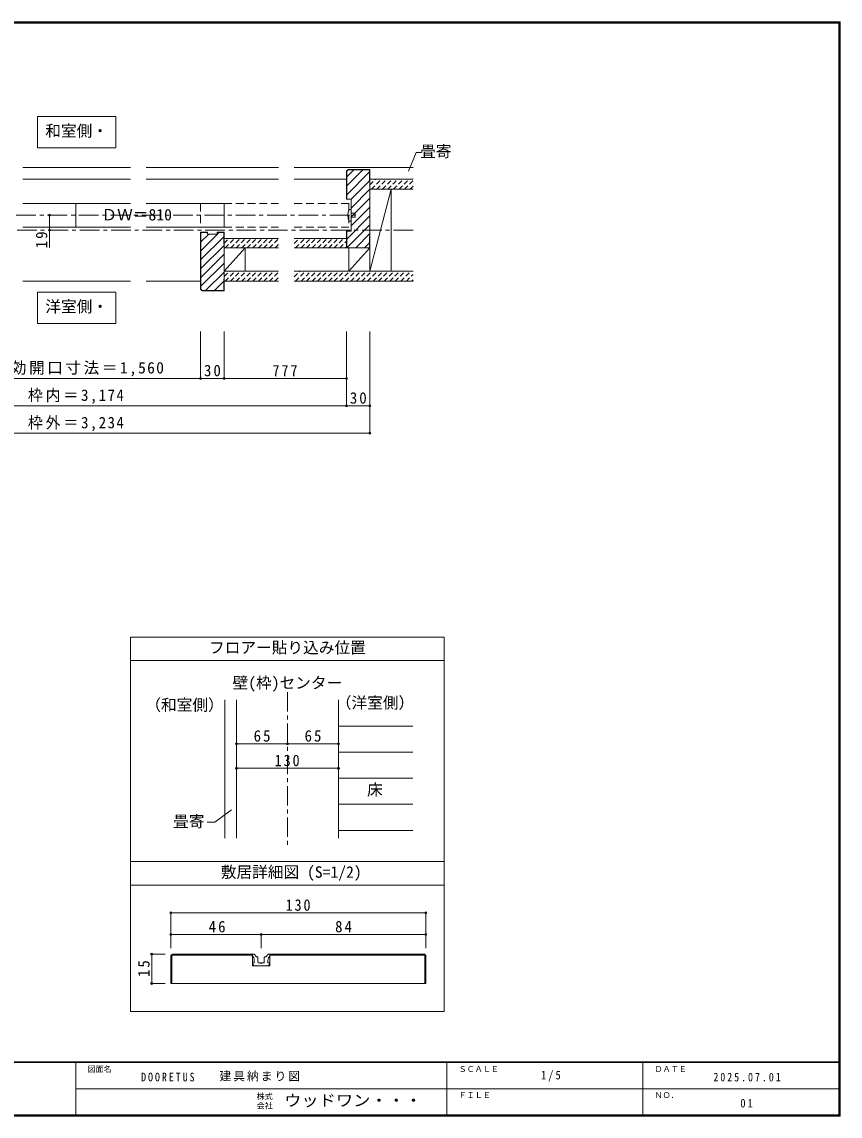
# Model space of a CAD drawing. Units: millimetres at full size, sheet at 1:5, with parts at other scales. Extents: x -973 to 977, y -701 to 696.
# Drawn here: x -67 to 977, y -701 to 696 of the extents above; entities that cross this region are included whole.
import ezdxf
from ezdxf.enums import TextEntityAlignment as Align

# ---------------------------------------------------------------- set-up
doc = ezdxf.new("R2010")
doc.units = ezdxf.units.MM
doc.header["$LTSCALE"] = 5
doc.header["$PDMODE"] = 32
doc.header["$PDSIZE"] = 2.5
for name, pattern in [('CHAIN1', [8, 5, -1, 1, -1]), ('DASHED1', [1.8, 1.2, -0.6]), ('DASHED2', [3, 2, -1])]:
    doc.linetypes.add(name, pattern=pattern)
for name, color, linetype, lineweight in [('0-1_通り芯', 4, 'CHAIN1', 9), ('0-2_柱', 7, 'Continuous', 9), ('0-3_仕上げ', 2, 'Continuous', 9), ('0-4_枠', 3, 'Continuous', 9), ('0-6_扉', 6, 'Continuous', 9), ('0-7_金物', 7, 'Continuous', 9), ('0-A_文字', 7, 'Continuous', 9), ('0-B_寸法', 7, 'Continuous', 9), ('0-C_ハッチ', 4, 'DASHED1', 9), ('1-4_枠', 3, 'Continuous', 9), ('1-7_金物', 7, 'Continuous', 9), ('1-B_ﾊｯﾁ', 7, 'Continuous', 9), ('F-1_枠', 6, 'Continuous', 9)]:
    doc.layers.add(name, color=color, linetype=linetype, lineweight=lineweight)
doc.layers.add('F-0_補助線', color=7, linetype='Continuous')
doc.layers.add('F-A_文字', color=7, linetype='Continuous')
doc.styles.add('ＭＳ ゴシック', font='')
doc.styles.get('ＭＳ ゴシック').set_extended_font_data('MS Gothic')

msp = doc.modelspace()

# ---------------------------------------------------------------- linework, layer by layer
at = {"layer": '0-1_通り芯'}
for p, q in [((-354.23, 449), (357.883, 449)), ((271.653, -159.5), (271.653, -356.007))]:
    msp.add_line(p, q, dxfattribs=at)
at = {"layer": '0-2_柱'}
for p, q in [((376.883, 377.5), (376.883, 482.5)), ((376.883, 482.5), (403.883, 482.5)), ((376.883, 377.5), (403.883, 482.5)), ((403.883, 482.5), (403.883, 377.5)), ((217.855, 407.5), (190.855, 377.5)), ((190.855, 407.5), (217.855, 407.5)), ((190.855, 377.5), (190.855, 407.5)), ((217.855, 407.5), (217.855, 377.5)), ((217.855, 377.5), (190.855, 377.5)), ((376.883, 377.5), (349.883, 377.5)), ((403.883, 377.5), (376.883, 377.5))]:
    msp.add_line(p, q, dxfattribs=at)
at = {"layer": '0-2_柱', "color": 3}
msp.add_line((190.855, 377.5), (190.855, 407.5), dxfattribs=at)
at = {"layer": '0-2_柱'}
msp.add_lwpolyline([(349.883, 377.5), (349.883, 407.5), (376.883, 407.5)], close=True, dxfattribs=at)
at = {"layer": '0-3_仕上げ'}
for p, q in [((-65.787, 510), (71.38, 510)), ((91.38, 510), (260.377, 510)), ((280.377, 510), (431.876, 510)), ((431.869, 495), (376.883, 495)), ((376.883, 482.5), (376.883, 495)), ((431.869, 482.5), (376.883, 482.5)), ((260.377, 419.5), (190.855, 419.5)), ((346.883, 419.5), (280.377, 419.5)), ((260.377, 407.5), (190.855, 407.5)), ((346.883, 407.5), (280.377, 407.5)), ((260.377, 377.5), (190.855, 377.5)), ((431.869, 377.5), (280.377, 377.5)), ((431.869, 365), (280.377, 365)), ((191.653, -169.5), (191.653, -346.007))]:
    msp.add_line(p, q, dxfattribs=at)
at = {"layer": '0-3_仕上げ', "color": 4}
for p, q in [((336.653, -202.963), (431.653, -202.963)), ((336.653, -236.265), (431.653, -236.265)), ((336.653, -269.566), (431.653, -269.566)), ((336.653, -302.868), (431.653, -302.868)), ((336.653, -336.169), (431.653, -336.169))]:
    msp.add_line(p, q, dxfattribs=at)
at = {"layer": '0-3_仕上げ'}
msp.add_lwpolyline([(260.377, 365), (190.855, 365), (190.855, 377.5)], dxfattribs=at)
at = {"layer": '0-4_枠'}
for p, q in [((346.883, 505.379), (349.005, 507.5)), ((346.883, 505.379), (346.883, 469.5)), ((347.383, 505.172), (349.212, 507)), ((347.383, 505.172), (347.383, 469.5)), ((349.005, 507.5), (376.883, 507.5)), ((349.212, 507), (376.383, 507)), ((376.383, 507), (376.383, 492.5)), ((376.883, 492.5), (376.383, 492.5)), ((160.855, 354.621), (160.855, 427.5)), ((169.855, 427.5), (160.855, 427.5)), ((169.855, 427), (161.355, 427)), ((161.355, 354.828), (161.355, 427)), ((169.855, 427.5), (169.855, 425)), ((181.855, 425), (169.855, 425)), ((181.855, 427), (190.355, 427)), ((190.855, 352.5), (190.855, 427.5)), ((352.883, 428.5), (346.883, 428.5)), ((346.883, 407.5), (346.883, 428.5)), ((347.383, 407.5), (347.383, 428.5)), ((160.855, 354.621), (162.976, 352.5)), ((161.355, 354.828), (163.183, 353)), ((162.976, 352.5), (190.855, 352.5)), ((163.183, 353), (190.355, 353)), ((206.653, -169.5), (206.653, -346.007)), ((336.653, -169.5), (336.653, -346.007))]:
    msp.add_line(p, q, dxfattribs=at)
at = {"layer": '0-4_枠', "color": 4}
for p, q in [((-65.787, 495), (71.38, 495)), ((91.38, 495), (260.377, 495)), ((280.377, 495), (346.883, 495)), ((-65.787, 365), (71.38, 365)), ((91.38, 365), (160.855, 365))]:
    msp.add_line(p, q, dxfattribs=at)
at = {"layer": '0-4_枠'}
for points in [[(346.883, 407.5), (376.883, 407.5), (376.883, 507.5)], [(352.883, 428.5), (352.883, 469.5), (346.883, 469.5)], [(181.855, 425), (181.855, 427.5), (190.855, 427.5)], [(190.855, 412.5), (190.355, 412.5), (190.355, 427)], [(376.383, 407.5), (376.383, 422.5), (376.883, 422.5)], [(190.855, 367.5), (190.355, 367.5), (190.355, 353)]]:
    msp.add_lwpolyline(points, dxfattribs=at)
at = {"layer": '0-6_扉'}
for p, q in [((-65.787, 464), (71.38, 464)), ((1.827, 464), (1.827, 434)), ((91.38, 464), (190.855, 464)), ((190.855, 464), (190.855, 434)), ((-65.787, 434), (71.38, 434)), ((91.38, 434), (190.855, 434))]:
    msp.add_line(p, q, dxfattribs=at)
at = {"layer": '0-6_扉', "color": 2, "linetype": 'DASHED2'}
for p, q in [((160.855, 464), (160.855, 434)), ((160.855, 464), (260.377, 464)), ((280.377, 464), (349.883, 464)), ((349.883, 464), (349.883, 434)), ((160.855, 434), (260.377, 434)), ((280.377, 434), (349.883, 434))]:
    msp.add_line(p, q, dxfattribs=at)
at = {"layer": '0-7_金物'}
for p, q in [((357.883, 451.5), (352.883, 451.5)), ((357.883, 446.5), (357.883, 451.5)), ((352.883, 441.5), (349.883, 441.5)), ((352.883, 446.5), (357.883, 446.5))]:
    msp.add_line(p, q, dxfattribs=at)
msp.add_lwpolyline([(349.883, 456.5), (352.883, 456.5), (352.883, 441.5)], dxfattribs=at)
msp.add_arc((377.508, 449), 28.625, 164.81071, 195.18929, dxfattribs=at)
at = {"layer": '0-A_文字'}
for p, q in [((-47.26, 575), (-47.26, 535)), ((52.74, 575), (-47.26, 575)), ((426.007, 505.26), (435.97, 528.982)), ((442.563, 528.982), (435.97, 528.982)), ((52.74, 350.788), (-47.26, 350.788)), ((-47.26, 350.788), (-47.26, 310.788)), ((200.153, -310.015), (179.073, -325.825)), ((169.229, -325.825), (179.073, -325.825))]:
    msp.add_line(p, q, dxfattribs=at)
at = {"layer": '0-A_文字', "color": 3}
for p, q in [((471.653, -89.5), (71.653, -89.5)), ((71.653, -567.5), (71.653, -89.5)), ((471.653, -119.5), (71.653, -119.5)), ((471.653, -376.007), (71.653, -376.007)), ((71.653, -406.026), (471.653, -406.026))]:
    msp.add_line(p, q, dxfattribs=at)
at = {"layer": '0-A_文字'}
for points in [[(-47.26, 535), (52.74, 535), (52.74, 575)], [(-47.26, 310.788), (52.74, 310.788), (52.74, 350.788)]]:
    msp.add_lwpolyline(points, dxfattribs=at)
at = {"layer": '0-A_文字', "color": 3}
msp.add_lwpolyline([(471.653, -89.5), (471.653, -567.5), (71.653, -567.5)], dxfattribs=at)
at = {"layer": '0-B_寸法', "color": 4}
for p, q in [((-31.98, 408), (-31.98, 449)), ((160.855, 240.788), (160.855, 300.788)), ((190.855, 240.788), (190.855, 300.788)), ((346.883, 205.788), (346.883, 300.788)), ((376.883, 170.788), (376.883, 300.788)), ((-157.202, 240.788), (160.855, 240.788)), ((160.855, 240.788), (190.855, 240.788)), ((190.855, 240.788), (346.883, 240.788)), ((-343.23, 205.788), (346.883, 205.788)), ((346.883, 205.788), (376.883, 205.788)), ((-373.23, 170.788), (376.883, 170.788)), ((206.653, -225.52), (271.653, -225.52)), ((271.653, -225.52), (336.653, -225.52)), ((206.653, -256.904), (336.653, -256.904))]:
    msp.add_line(p, q, dxfattribs=at)
at = {"layer": '0-B_寸法', "color": 4, "linetype": 'CHAIN1'}
msp.add_line((431.869, 430), (-428.259, 430), dxfattribs=at)
at = {"layer": '0-B_寸法'}
for p in [(-31.98, 449), (-31.98, 430), (160.855, 240.788), (190.855, 240.788), (346.883, 240.788), (346.883, 205.788), (376.883, 205.788), (376.883, 170.788), (206.653, -225.52), (271.653, -225.52), (336.653, -225.52), (206.653, -256.904), (336.653, -256.904)]:
    msp.add_point(p, dxfattribs=at)
at = {"layer": '0-C_ハッチ', "linetype": 'Continuous'}
for p, q in [((356.497, 507), (347.383, 497.886)), ((367.811, 507), (347.383, 486.572)), ((376.383, 504.259), (347.383, 475.259)), ((376.383, 492.945), (352.883, 469.445)), ((376.883, 482.131), (352.883, 458.131)), ((376.883, 470.818), (352.883, 446.818)), ((376.883, 448.19), (347.383, 418.69)), ((376.883, 459.504), (352.883, 435.504)), ((376.883, 436.877), (347.507, 407.5)), ((184.703, 427), (161.355, 403.652)), ((162.076, 427), (161.355, 426.279)), ((171.39, 425), (161.355, 414.965)), ((190.355, 421.338), (161.355, 392.338)), ((376.883, 425.563), (358.82, 407.5)), ((190.855, 410.524), (161.355, 381.024)), ((376.383, 413.749), (370.134, 407.5)), ((190.855, 399.21), (161.355, 369.71)), ((190.855, 387.897), (161.355, 358.397)), ((190.855, 376.583), (167.272, 353)), ((190.355, 364.769), (178.585, 353))]:
    msp.add_line(p, q, dxfattribs=at)
at = {"layer": '0-C_ハッチ'}
for p, q in [((376.883, 487.732), (384.151, 495)), ((376.883, 494.803), (377.08, 495)), ((378.723, 482.5), (391.223, 495)), ((385.794, 482.5), (398.294, 495)), ((392.865, 482.5), (405.365, 495)), ((399.936, 482.5), (412.436, 495)), ((407.007, 482.5), (419.507, 495)), ((414.078, 482.5), (426.578, 495)), ((421.149, 482.5), (431.869, 493.22)), ((428.22, 482.5), (431.869, 486.149)), ((190.855, 413.218), (197.137, 419.5)), ((192.208, 407.5), (204.208, 419.5)), ((199.279, 407.5), (211.279, 419.5)), ((206.35, 407.5), (218.35, 419.5)), ((213.422, 407.5), (225.422, 419.5)), ((220.493, 407.5), (232.493, 419.5)), ((227.564, 407.5), (239.564, 419.5)), ((234.635, 407.5), (246.635, 419.5)), ((241.706, 407.5), (253.706, 419.5)), ((248.777, 407.5), (260.377, 419.1)), ((280.377, 412.966), (286.911, 419.5)), ((281.982, 407.5), (293.982, 419.5)), ((289.053, 407.5), (301.053, 419.5)), ((296.124, 407.5), (308.124, 419.5)), ((303.195, 407.5), (315.195, 419.5)), ((310.266, 407.5), (322.266, 419.5)), ((317.337, 407.5), (329.337, 419.5)), ((324.408, 407.5), (336.408, 419.5)), ((331.48, 407.5), (343.48, 419.5)), ((255.848, 407.5), (260.377, 412.029)), ((338.551, 407.5), (346.883, 415.833)), ((345.622, 407.5), (346.883, 408.762)), ((190.855, 370.791), (197.564, 377.5)), ((192.135, 365), (204.635, 377.5)), ((199.206, 365), (211.706, 377.5)), ((206.277, 365), (218.777, 377.5)), ((213.348, 365), (225.848, 377.5)), ((220.419, 365), (232.919, 377.5)), ((227.49, 365), (239.99, 377.5)), ((234.561, 365), (247.061, 377.5)), ((241.632, 365), (254.132, 377.5)), ((280.377, 370.539), (287.337, 377.5)), ((281.908, 365), (294.408, 377.5)), ((288.98, 365), (301.48, 377.5)), ((296.051, 365), (308.551, 377.5)), ((303.122, 365), (315.622, 377.5)), ((310.193, 365), (322.693, 377.5)), ((317.264, 365), (329.764, 377.5)), ((324.335, 365), (336.835, 377.5)), ((331.406, 365), (343.906, 377.5)), ((338.477, 365), (350.977, 377.5)), ((345.548, 365), (358.048, 377.5)), ((352.619, 365), (365.119, 377.5)), ((359.69, 365), (372.19, 377.5)), ((366.761, 365), (379.261, 377.5)), ((373.832, 365), (386.332, 377.5)), ((380.903, 365), (393.403, 377.5)), ((387.975, 365), (400.475, 377.5)), ((395.046, 365), (407.546, 377.5)), ((402.117, 365), (414.617, 377.5)), ((409.188, 365), (421.688, 377.5)), ((416.259, 365), (428.759, 377.5)), ((248.703, 365), (260.377, 376.673)), ((255.774, 365), (260.377, 369.602)), ((423.33, 365), (431.883, 373.553)), ((430.401, 365), (431.883, 366.482))]:
    msp.add_line(p, q, dxfattribs=at)
at = {"layer": '1-4_枠'}
for p, q in [((124.86, -493.953), (123.092, -495.721)), ((123.092, -495.721), (123.092, -531.453)), ((124.342, -531.454), (124.342, -495.203)), ((124.342, -495.203), (227.092, -495.203)), ((124.86, -493.953), (227.092, -493.953)), ((227.092, -508.953), (227.092, -493.953)), ((249.092, -508.953), (249.092, -493.953)), ((446.325, -493.953), (249.092, -493.953)), ((446.842, -495.203), (249.092, -495.203)), ((448.092, -495.721), (446.325, -493.953)), ((446.842, -531.454), (446.842, -495.203)), ((448.092, -495.721), (448.092, -531.453)), ((249.092, -508.953), (227.092, -508.953)), ((448.092, -531.453), (123.092, -531.453))]:
    msp.add_line(p, q, dxfattribs=at)
at = {"layer": '1-7_金物'}
for p, q in [((232.248, -497.484), (229.084, -494.32)), ((229.342, -505.203), (229.342, -502.044)), ((232.778, -497.704), (233.592, -497.704)), ((234.092, -504.453), (234.092, -498.204)), ((242.092, -504.453), (242.092, -498.204)), ((243.407, -497.704), (242.592, -497.704)), ((243.937, -497.484), (247.101, -494.32)), ((246.842, -505.203), (246.842, -502.044)), ((249.342, -493.954), (247.985, -493.954)), ((249.342, -496.454), (249.342, -493.954)), ((228.592, -508.953), (227.378, -505.888)), ((229.342, -505.203), (227.842, -505.203)), ((231.342, -508.953), (228.592, -508.953)), ((231.342, -508.953), (231.842, -508.453)), ((231.842, -508.453), (232.342, -508.953)), ((232.342, -508.953), (243.842, -508.953)), ((237.342, -505.203), (234.842, -505.203)), ((238.092, -505.953), (237.342, -505.203)), ((244.342, -508.453), (243.842, -508.953)), ((244.842, -508.953), (244.342, -508.453)), ((244.842, -508.953), (247.592, -508.953)), ((246.842, -505.203), (248.342, -505.203)), ((247.592, -508.953), (248.807, -505.888))]:
    msp.add_line(p, q, dxfattribs=at)
for points in [[(226.842, -496.454), (226.842, -493.954), (228.2, -493.954)], [(241.342, -505.203), (238.842, -505.203), (238.092, -505.953)]]:
    msp.add_lwpolyline(points, dxfattribs=at)
for centre, radius, start, end in [((221.843, -502.044), 7.5, 360, 48.19), ((228.2, -495.204), 1.25, 45, 90), ((232.778, -496.954), 0.75, 225, 270), ((233.592, -498.204), 0.5, 360, 90), ((242.592, -498.204), 0.5, 90, 180), ((243.407, -496.954), 0.75, 270, 315), ((254.342, -502.044), 7.5, 131.81, 180), ((247.985, -495.204), 1.25, 90, 135), ((227.842, -505.703), 0.5, 90, 201.616), ((234.842, -504.453), 0.75, 180, 270), ((241.342, -504.453), 0.75, 270, 0), ((248.342, -505.703), 0.5, 338.384, 90)]:
    msp.add_arc(centre, radius, start, end, dxfattribs=at)
at = {"layer": '1-B_ﾊｯﾁ', "color": 4}
for p, q in [((123.092, -441.453), (123.092, -486.453)), ((448.092, -441.453), (123.092, -441.453)), ((448.092, -441.453), (448.092, -486.453)), ((123.092, -468.953), (238.092, -468.953)), ((448.092, -468.953), (238.092, -468.953)), ((238.092, -468.953), (238.092, -486.453)), ((98.486, -531.453), (98.486, -493.953)), ((98.486, -493.953), (115.592, -493.953)), ((98.486, -531.453), (115.592, -531.453))]:
    msp.add_line(p, q, dxfattribs=at)
at = {"layer": '1-B_ﾊｯﾁ'}
for p in [(123.092, -441.453), (448.092, -441.453), (123.092, -468.953), (238.092, -468.953), (448.092, -468.953), (98.486, -493.953), (98.486, -531.453)]:
    msp.add_point(p, dxfattribs=at)
at = {"layer": 'F-1_枠'}
for p, q in [((-973.347, 695.833), (976.653, 695.833)), ((-973.347, 695), (976.653, 695)), ((-973.347, 694.167), (976.653, 694.167)), ((974.986, 695.833), (974.986, -700.833)), ((975.82, 695.833), (975.82, -700.833)), ((976.653, 695.833), (976.653, -700.833)), ((976.653, -631.667), (-973.347, -631.667)), ((976.653, -632.5), (-973.347, -632.5)), ((1.653, -632.5), (1.653, -699.167)), ((474.986, -632.5), (474.986, -699.167)), ((724.986, -632.5), (724.986, -699.167)), ((1.653, -665.833), (974.986, -665.834)), ((976.653, -699.167), (-973.347, -699.167)), ((976.653, -700), (-973.347, -700)), ((976.653, -700.833), (-973.347, -700.833))]:
    msp.add_line(p, q, dxfattribs=at)

# ---------------------------------------------------------------- texts
at = {"layer": '0-A_文字', "style": 'ＭＳ ゴシック'}
for s, p in [('和室側・', (-37.26, 545)), ('畳寄', (440.97, 518.982)), ('洋室側・', (-37.26, 320.788)), ('フロアー貼り込み位置', (171.653, -114.5)), ('壁(枠)センター', (201.653, -159.5)), ('（和室側）', (90.413, -187.697)), ('（洋室側）', (333.408, -184.895)), ('床', (373.218, -296.055)), ('畳寄', (125.801, -336.266)), ('敷居詳細図 (S=1/2)', (186.653, -401.016))]:
    msp.add_text(s, height=14.66, dxfattribs=at).set_placement(p, align=Align.BOTTOM_LEFT)
at = {"layer": '0-B_寸法', "style": 'ＭＳ ゴシック'}
msp.add_text('ＤＷ＝810', height=14.66, dxfattribs=at).set_placement((34.44, 438), align=Align.BOTTOM_LEFT)
at = {"layer": '0-B_寸法', "insert": (-34.48, 406.875), "char_height": 14.66, "attachment_point": 7, "rotation": 90, "style": 'ＭＳ ゴシック'}
msp.add_mtext('\\T1.27;\\W0.95;19', dxfattribs=at)
at = {"layer": '0-B_寸法', "char_height": 14.66, "attachment_point": 7, "style": 'ＭＳ ゴシック'}
for s, insert in [('\\T1.16;有効開口寸法＝1,560', (-104.423, 243.288)), ('\\T1.27;\\W0.95;30', (165.23, 243.288)), ('\\T1.27;\\W0.9;777', (252.619, 243.288)), ('\\T1.19;\\W0.95;枠内＝3,174', (-59.423, 208.288)), ('\\T1.27;\\W0.95;30', (351.258, 208.288)), ('\\T1.19;\\W0.95;枠外＝3,234', (-59.423, 173.288)), ('\\T1.27;\\W0.95;65', (228.528, -223.02)), ('\\T1.27;\\W0.95;65', (293.528, -223.02)), ('\\T1.27;\\W0.9;130', (255.403, -254.404))]:
    msp.add_mtext(s, dxfattribs=dict(at, insert=insert))
at = {"layer": '1-B_ﾊｯﾁ', "char_height": 14.66, "attachment_point": 7, "style": 'ＭＳ ゴシック'}
for s, insert in [('\\T1.27;\\W0.9;130', (269.342, -438.953)), ('\\T1.27;\\W0.95;46', (171.217, -466.453)), ('\\T1.27;\\W0.95;84', (332.467, -466.453))]:
    msp.add_mtext(s, dxfattribs=dict(at, insert=insert))
at = {"layer": '1-B_ﾊｯﾁ', "insert": (95.986, -523.328), "char_height": 14.66, "attachment_point": 7, "rotation": 90, "style": 'ＭＳ ゴシック'}
msp.add_mtext('\\T1.27;\\W0.95;15', dxfattribs=at)
at = {"layer": 'F-0_補助線', "char_height": 11, "attachment_point": 7, "style": 'ＭＳ ゴシック'}
for s, insert in [('\\T1.39;\\W0.85;DOORETUS', (84.986, -656.667)), ('\\T1.17;建具納まり図', (184.986, -656.667))]:
    msp.add_mtext(s, dxfattribs=dict(at, insert=insert))
at = {"layer": 'F-A_文字', "style": 'ＭＳ ゴシック'}
for s, p in [('図面名', (16.653, -646.667)), ('ＳＣＡＬＥ', (489.986, -646.667)), ('ＤＡＴＥ', (739.986, -646.667)), ('ＮＯ．', (739.986, -680.001)), ('株式', (232.486, -681.5)), ('会社', (232.486, -693.5)), ('ＦＩＬＥ', (489.986, -680))]:
    msp.add_text(s, height=7.331, dxfattribs=at).set_placement(p, align=Align.BOTTOM_LEFT)
at = {"layer": 'F-A_文字', "style": 'ＭＳ ゴシック', "width": 1.1}
msp.add_text('ウッドワン・・・', height=14.66, dxfattribs=at).set_placement((267.486, -692.5), align=Align.BOTTOM_LEFT)
at = {"layer": 'F-A_文字', "char_height": 11, "attachment_point": 7, "style": 'ＭＳ ゴシック'}
for s, insert in [('\\T1.38;\\W0.9;1/5', (594.986, -656.667)), ('\\T1.39;\\W0.85;2025.07.01', (814.986, -656.667)), ('\\T1.36;\\W0.9;01', (849.361, -690.001))]:
    msp.add_mtext(s, dxfattribs=dict(at, insert=insert))

doc.saveas('drawing.dxf')
